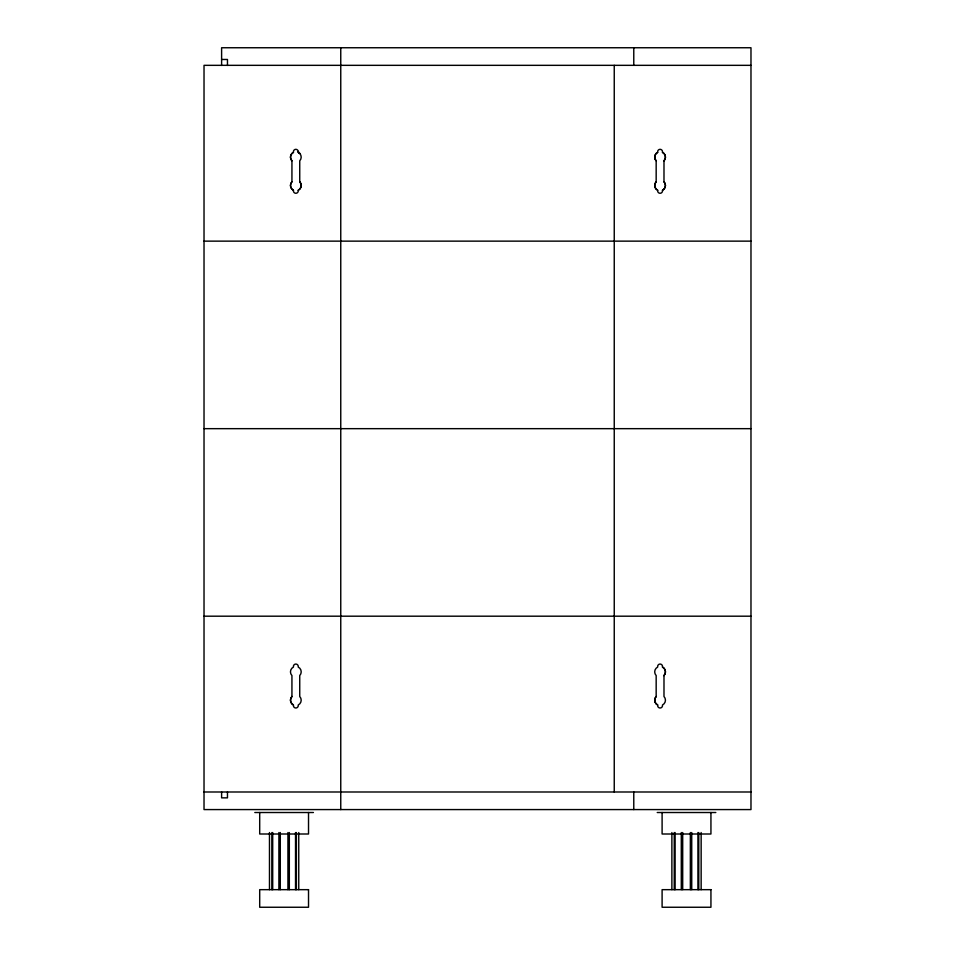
<?xml version="1.0" encoding="UTF-8"?>
<svg xmlns="http://www.w3.org/2000/svg" width="955" height="955" viewBox="0 0 955 955"><rect width="100%" height="100%" fill="white"/><g stroke="black" fill="none" stroke-linecap="round" stroke-linejoin="round"><path stroke-width="1.43" d="M221.608 59.473L227.469 59.473L227.469 65.441M750.976 65.334L204.024 65.334L204.024 809.577L750.976 809.577L750.976 47.75L221.608 47.75L221.608 65.441M204.024 241.138L750.976 241.138M204.024 428.664L750.976 428.664M204.024 616.19L750.976 616.19M204.024 791.993L750.976 791.993M254.806 812.514L313.419 812.514M657.219 812.514L715.82 812.514M710.938 812.514L710.938 834.002L662.101 834.002L662.101 812.514M701.149 832.533L701.149 889.666M698.785 832.533L698.785 889.666M697.926 832.533L697.926 889.666M691.73 832.533L691.73 889.666M690.346 832.533L690.346 889.666M682.694 832.533L682.694 889.666M681.297 832.533L681.297 889.666M675.113 832.533L675.113 889.666M674.242 832.533L674.242 889.666M671.878 832.533L671.878 889.666M663.988 160.822L663.988 181.784A5.372 5.372 0 0 1 662.46 190.284A2.447 2.447 0 0 1 660.072 193.28A2.447 2.447 0 0 1 657.697 190.284A5.372 5.372 0 0 1 656.169 181.784L656.169 160.822A5.372 5.372 0 0 1 657.697 152.322A2.447 2.447 0 0 1 660.072 149.326A2.447 2.447 0 0 1 662.46 152.322A5.372 5.372 0 0 1 663.988 160.822A5.372 5.372 0 0 0 662.46 152.322M663.988 675.555L663.988 696.505A5.372 5.372 0 0 1 662.46 705.005A2.447 2.447 0 0 1 660.072 708.001A2.447 2.447 0 0 1 657.697 705.005A5.372 5.372 0 0 1 656.169 696.505L656.169 675.555A5.372 5.372 0 0 1 657.697 667.044A2.447 2.447 0 0 1 660.072 664.047A2.447 2.447 0 0 1 662.46 667.044A5.372 5.372 0 0 1 663.988 675.555A5.372 5.372 0 0 0 662.46 667.044M633.774 47.75L633.774 65.334M633.774 791.993L633.774 809.577M614.244 65.334L614.244 791.993M340.756 47.75L340.756 809.577M308.525 812.514L308.525 834.002L259.7 834.002L259.7 812.514M299.739 181.784L299.739 160.822A5.372 5.372 0 0 0 298.211 152.322L298.258 151.451L299.81 153.528L298.211 152.322A2.447 2.447 0 0 0 295.835 149.326A2.447 2.447 0 0 0 293.46 152.322A5.372 5.372 0 0 0 291.932 160.822L291.932 181.784A5.372 5.372 0 0 0 293.46 190.284A2.447 2.447 0 0 0 295.835 193.28A2.447 2.447 0 0 0 298.211 190.284A5.372 5.372 0 0 0 299.739 181.784A5.372 5.372 0 0 1 298.211 190.284M298.748 832.533L298.748 889.666M296.384 832.533L296.384 889.666M295.525 832.533L295.525 889.666M291.932 696.505L291.932 675.555A5.372 5.372 0 0 1 293.46 667.044A2.447 2.447 0 0 1 295.835 664.047A2.447 2.447 0 0 1 298.211 667.044A5.372 5.372 0 0 1 299.739 675.555L299.739 696.505A5.372 5.372 0 0 1 298.211 705.005A2.447 2.447 0 0 1 295.835 708.001A2.447 2.447 0 0 1 293.46 705.005A5.372 5.372 0 0 1 291.932 696.505A5.372 5.372 0 0 0 293.46 705.005M289.329 832.533L289.329 889.666M287.933 832.533L287.933 889.666M280.293 832.533L280.293 889.666M278.896 832.533L278.896 889.666M272.7 832.533L272.7 889.666M271.841 832.533L271.841 889.666M269.477 832.533L269.477 889.666M227.469 791.898L227.469 797.855L221.608 797.855L221.608 791.898M663.988 181.784A5.372 5.372 0 0 1 662.46 190.284M657.697 190.284A5.372 5.372 0 0 1 656.169 181.784M656.169 160.822A5.372 5.372 0 0 1 657.697 152.322M657.697 705.005A5.372 5.372 0 0 1 656.169 696.505M293.46 190.284A5.372 5.372 0 0 1 291.932 181.784M291.932 160.822A5.372 5.372 0 0 1 293.46 152.322M308.525 889.666L259.7 889.666L259.7 907.25L308.525 907.25L308.525 889.666M710.938 889.666L662.101 889.666L662.101 907.25L710.938 907.25L710.938 889.666"/></g></svg>
